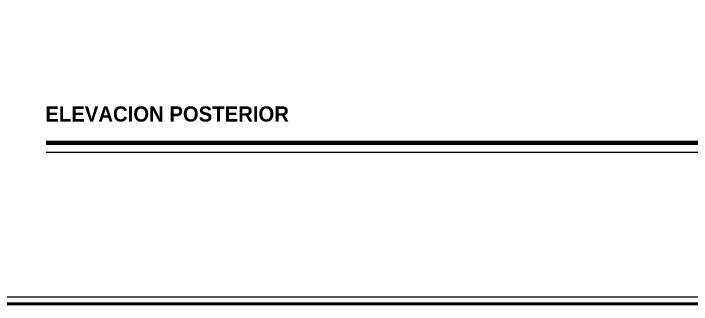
# Model space of a CAD drawing. Header units: metres. Extents: x -144 to 1000, y -717 to 29.
# Drawn here: x 98.67 to 122.27, y -672.35 to -662.22 of the extents above; entities that cross this region are included whole.
import ezdxf

# ---------------------------------------------------------------- set-up
doc = ezdxf.new("R2010")
doc.units = ezdxf.units.M
doc.layers.get('0').update_dxf_attribs({"color": 1})
for name, color, linetype, lineweight in [('A-DETL', 1, 'Continuous', 9), ('A-DETL-THIN', 1, 'Continuous', 9), ('G-ANNO-TEXT', 2, 'Continuous', 9), ('G-ANNO-TTLB', 3, 'Continuous', 18), ('G-IMPT', 1, 'Continuous', 9)]:
    doc.layers.add(name, color=color, linetype=linetype, lineweight=lineweight)
doc.styles.add('Britannic Bold_B_8', font='', dxfattribs={"height": 0.006})
doc.styles.get('Britannic Bold_B_8').set_extended_font_data('Britannic Bold', bold=True)

# ---------------------------------------------------------------- blocks, each defined once
blk = doc.blocks.new('tarjeta de nathalie 00')
at = {"layer": 'G-IMPT', "lineweight": 9}
h = blk.add_hatch(color=3, dxfattribs=at)
h.paths.add_polyline_path([(-145.23888, -717.38489), (-145.21019, -717.38489), (-145.21019, -716.89355), (-145.21019, -716.79934), (-145.23888, -716.79934), (-145.23888, -716.89379)])
h.paths.add_polyline_path([(-145.20996, -716.7991), (-145.20996, -717.3851), (-145.2392, -717.3851), (-145.2392, -716.7991)])
h.paths.add_polyline_path([(-145.23902, -717.3868), (-145.20826, -717.3868), (-145.20826, -716.7974), (-145.2392, -716.7974), (-146.09866, -716.7974), (-146.09866, -717.3868)])
h.paths.add_polyline_path([(-145.20795, -716.79707), (-145.20795, -717.3871), (-146.09898, -717.3871), (-146.09898, -716.79707)])
at = {"layer": 'G-ANNO-TTLB', "color": 3}
for p, q in [((-145.20996, -717.3851), (-146.09696, -717.3851)), ((-146.09898, -717.3871), (-145.20795, -717.3871)), ((-146.09898, -717.38713), (-145.20795, -717.38713))]:
    blk.add_line(p, q, dxfattribs=at)
at = {"layer": 'G-ANNO-TTLB'}
blk.add_line((-145.23902, -717.3868), (-146.09866, -717.3868), dxfattribs=at)

msp = doc.modelspace()

# ---------------------------------------------------------------- block references
at = {"xscale": 124.1004357506149, "yscale": 124.1004357506149, "zscale": 124.1004357506149}
msp.add_blockref('tarjeta de nathalie 00', (18222.336, 88355.704), dxfattribs=at)

# ---------------------------------------------------------------- next in the draw order: linework, layer by layer
at = {"layer": 'A-DETL', "lineweight": 100, "ltscale": 100}
msp.add_line((99.801, -666.721), (128.468, -666.721), dxfattribs=at)
at = {"layer": 'A-DETL-THIN', "lineweight": 18}
msp.add_line((99.801, -667.052), (128.468, -667.052), dxfattribs=at)

# ---------------------------------------------------------------- next in the draw order: texts
at = {"layer": 'G-ANNO-TEXT', "style": 'Britannic Bold_B_8'}
msp.add_text('ELEVACION POSTERIOR', height=0.52855, dxfattribs=at).set_placement((99.771, -665.985))

doc.saveas('drawing.dxf')
